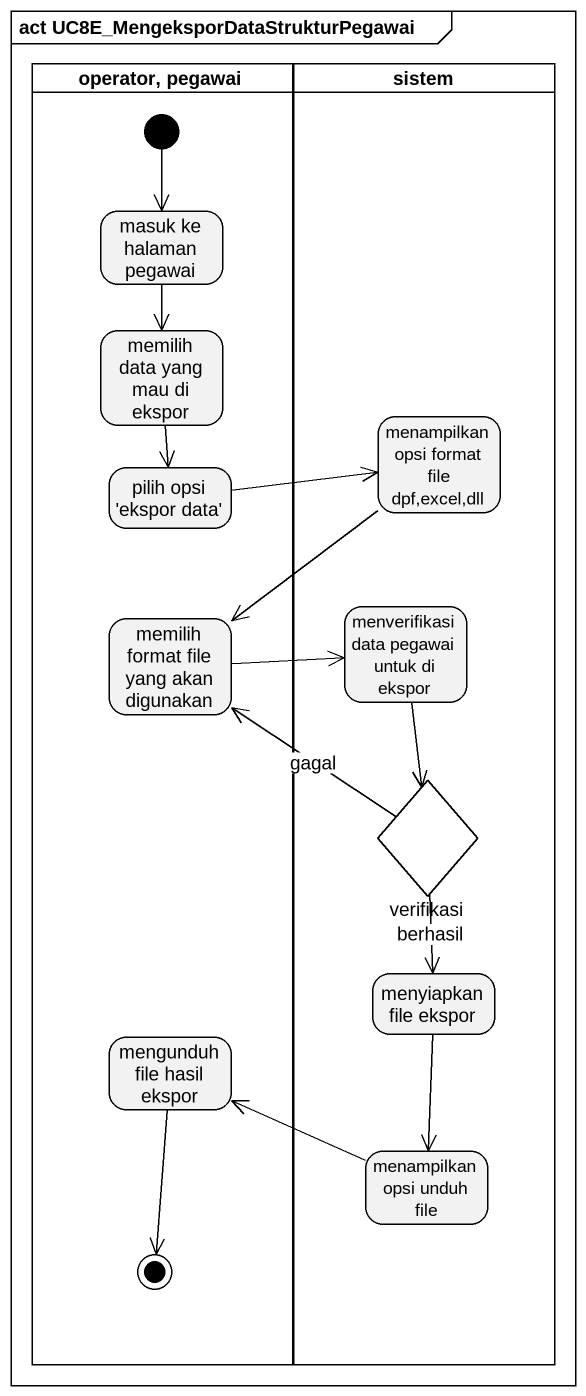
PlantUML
@startuml
mainframe act UC8E_MengeksporDataStrukturPegawai
hide empty description
state "operator, pegawai" as operator_pegawai <<partition>> {
  state "masuk ke halaman pegawai" as masuk_ke_halaman_pegawai
  state "memilih data yang mau di ekspor" as memilih_data_yang_mau_di
  state "pilih opsi 'ekspor data'" as pilih_opsi_ekspor_data
  state "memilih format file yang akan digunakan" as memilih_format_file_yang
  state "mengunduh file hasil ekspor" as mengunduh_file_hasil_ekspor
  [*] --> masuk_ke_halaman_pegawai
  mengunduh_file_hasil_ekspor --> [*]
}
state sistem <<partition>> {
  state "menampilkan opsi format file dpf,excel,dll" as menampilkan_opsi_format
  state "menverifikasi data pegawai untuk di ekspor" as menverifikasi_data_pegawai
  state verifikasi <<choice>>
  state "menyiapkan file ekspor" as menyiapkan_file_ekspor
  state "menampilkan opsi unduh file" as menampilkan_opsi_unduh_file
}
masuk_ke_halaman_pegawai --> memilih_data_yang_mau_di
memilih_data_yang_mau_di --> pilih_opsi_ekspor_data
pilih_opsi_ekspor_data -right-> menampilkan_opsi_format
menampilkan_opsi_format --> memilih_format_file_yang
memilih_format_file_yang -right-> menverifikasi_data_pegawai
menverifikasi_data_pegawai --> verifikasi
verifikasi -up-> memilih_format_file_yang : gagal
verifikasi --> menyiapkan_file_ekspor : berhasil
menyiapkan_file_ekspor --> menampilkan_opsi_unduh_file
menampilkan_opsi_unduh_file -left-> mengunduh_file_hasil_ekspor
@enduml
